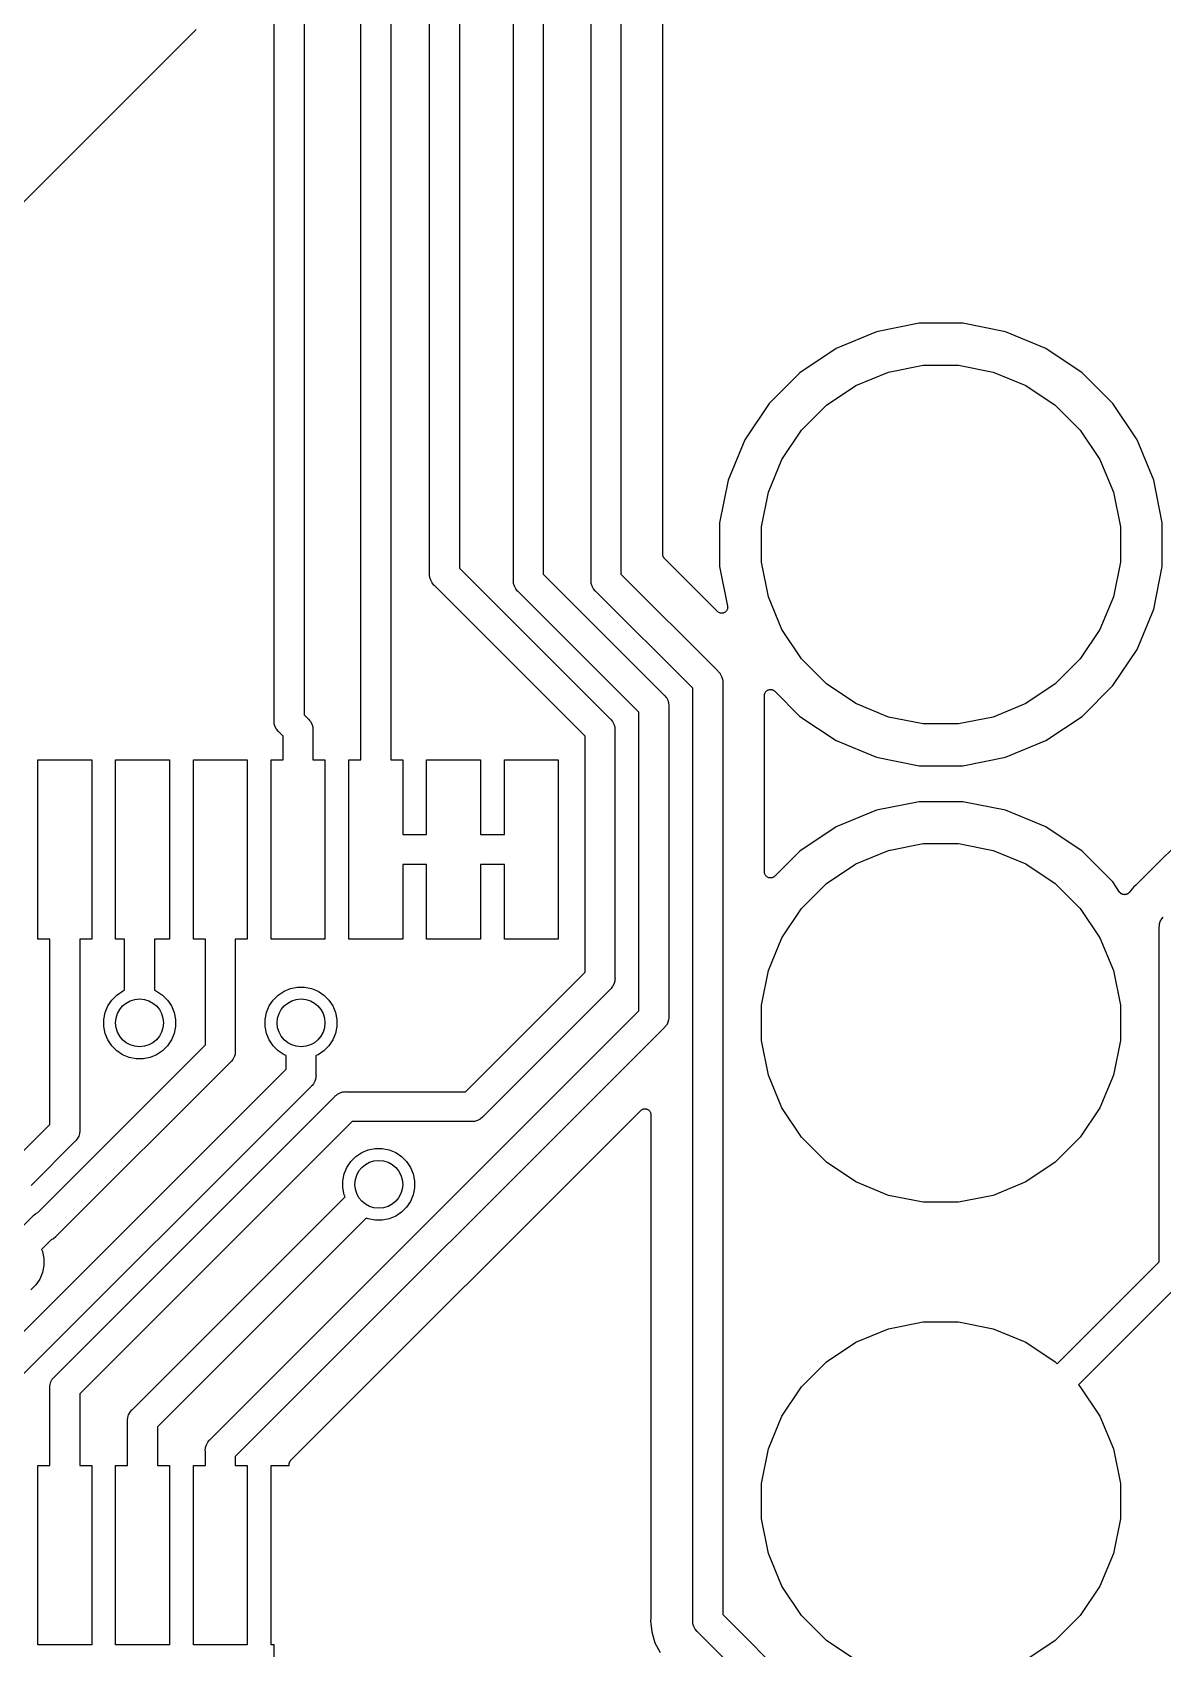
# Model space of a CAD drawing. Extents: x 3.36 to 8.33, y -5.94 to -3.6.
# Drawn here: x 6.693 to 7.065, y -5.426 to -4.894 of the extents above; entities that cross this region are included whole.
import ezdxf

# ---------------------------------------------------------------- set-up
doc = ezdxf.new("R2010")
doc.units = 0
doc.header["$MEASUREMENT"] = 0
doc.layers.add('BLACK', color=7, linetype='CONTINUOUS')

msp = doc.modelspace()

# ---------------------------------------------------------------- linework, layer by layer
at = {"layer": 'BLACK', "linetype": 'CONTINUOUS'}
for p, q in [((6.83366, -4.53269), (6.83366, -5.0708)), ((6.82382, -5.07259), (6.82382, -4.53449)), ((6.77264, -5.12082), (6.77264, -4.5593)), ((6.78248, -4.56264), (6.78248, -5.11902)), ((6.81102, -4.6375), (6.81102, -5.13386)), ((6.80118, -5.13386), (6.80118, -4.64064)), ((6.87697, -5.07456), (6.87697, -4.64968)), ((6.88681, -4.64788), (6.88681, -5.07276)), ((6.90059, -5.06624), (6.90059, -4.64865)), ((6.86122, -4.66511), (6.86122, -5.07276)), ((6.85138, -5.07456), (6.85138, -4.66697)), ((6.74694, -4.89338), (6.58599, -5.05433)), ((6.98495, -4.99016), (6.97088, -4.99296)), ((6.9993, -4.99016), (6.98495, -4.99016)), ((7.01337, -4.99296), (6.9993, -4.99016)), ((6.97088, -4.99296), (6.95763, -4.99845)), ((7.02663, -4.99845), (7.01337, -4.99296)), ((6.95763, -4.99845), (6.9457, -5.00642)), ((7.03856, -5.00642), (7.02663, -4.99845)), ((6.9457, -5.00642), (6.93555, -5.01656)), ((6.96415, -5.01066), (6.9749, -5.00621)), ((6.9749, -5.00621), (6.98631, -5.00394)), ((6.98631, -5.00394), (6.99794, -5.00394)), ((6.99794, -5.00394), (7.00935, -5.00621)), ((7.00935, -5.00621), (7.0201, -5.01066)), ((7.0487, -5.01656), (7.03856, -5.00642)), ((6.95448, -5.01712), (6.96415, -5.01066)), ((7.0201, -5.01066), (7.02977, -5.01712)), ((6.93555, -5.01656), (6.92758, -5.02849)), ((6.94625, -5.02535), (6.95448, -5.01712)), ((7.02977, -5.01712), (7.038, -5.02535)), ((7.05667, -5.02849), (7.0487, -5.01656)), ((6.93979, -5.03502), (6.94625, -5.02535)), ((7.038, -5.02535), (7.04446, -5.03502)), ((6.92758, -5.02849), (6.92209, -5.04175)), ((7.06216, -5.04175), (7.05667, -5.02849)), ((6.93534, -5.04577), (6.93979, -5.03502)), ((7.04446, -5.03502), (7.04891, -5.04577)), ((6.92209, -5.04175), (6.91929, -5.05582)), ((7.06496, -5.05582), (7.06216, -5.04175)), ((6.93307, -5.05718), (6.93534, -5.04577)), ((7.04891, -5.04577), (7.05118, -5.05718)), ((6.91929, -5.05582), (6.91929, -5.07017)), ((6.93307, -5.06881), (6.93307, -5.05718)), ((7.05118, -5.05718), (7.05118, -5.06881)), ((7.06496, -5.07017), (7.06496, -5.05582)), ((6.83366, -5.0708), (6.88323, -5.12036)), ((6.90061, -5.06642), (6.90059, -5.06624)), ((6.90062, -5.0666), (6.90061, -5.06642)), ((6.90063, -5.06661), (6.90062, -5.0666)), ((6.90063, -5.06662), (6.90063, -5.06661)), ((6.90068, -5.0668), (6.90063, -5.06662)), ((6.90073, -5.06697), (6.90068, -5.0668)), ((6.90074, -5.06698), (6.90073, -5.06697)), ((6.90074, -5.06699), (6.90074, -5.06698)), ((6.90082, -5.06715), (6.90074, -5.06699)), ((6.90091, -5.06731), (6.90082, -5.06715)), ((6.90091, -5.06732), (6.90091, -5.06731)), ((6.90092, -5.06733), (6.90091, -5.06732)), ((6.90104, -5.06747), (6.90092, -5.06733)), ((6.90115, -5.06761), (6.90104, -5.06747)), ((6.90116, -5.06763), (6.90115, -5.06761)), ((6.90117, -5.06763), (6.90116, -5.06763)), ((6.90116, -5.06763), (6.90116, -5.06763)), ((6.90116, -5.06763), (6.90116, -5.06763)), ((6.91857, -5.08504), (6.90117, -5.06763)), ((6.91929, -5.07017), (6.9219, -5.08326)), ((6.93534, -5.08022), (6.93307, -5.06881)), ((7.05118, -5.06881), (7.04891, -5.08022)), ((7.06216, -5.08424), (7.06496, -5.07017)), ((6.8238, -5.07283), (6.82382, -5.07259)), ((6.82382, -5.07308), (6.8238, -5.07283)), ((6.82389, -5.0738), (6.82382, -5.07308)), ((6.82382, -5.07308), (6.82382, -5.07308)), ((6.82417, -5.07473), (6.82389, -5.0738)), ((6.82463, -5.07558), (6.82417, -5.07473)), ((6.82524, -5.07633), (6.82463, -5.07558)), ((6.82543, -5.07649), (6.82524, -5.07633)), ((6.85135, -5.0748), (6.85138, -5.07456)), ((6.85138, -5.07504), (6.85135, -5.0748)), ((6.85145, -5.07577), (6.85138, -5.07504)), ((6.85138, -5.07504), (6.85138, -5.07504)), ((6.85173, -5.0767), (6.85145, -5.07577)), ((6.86122, -5.07276), (6.90095, -5.11249)), ((6.87694, -5.0748), (6.87697, -5.07456)), ((6.87697, -5.07504), (6.87694, -5.0748)), ((6.87704, -5.07577), (6.87697, -5.07504)), ((6.87697, -5.07504), (6.87697, -5.07504)), ((6.87732, -5.0767), (6.87704, -5.07577)), ((6.88681, -5.07276), (6.91866, -5.10462)), ((6.875, -5.12605), (6.82543, -5.07649)), ((6.85219, -5.07755), (6.85173, -5.0767)), ((6.8528, -5.0783), (6.85219, -5.07755)), ((6.85299, -5.07845), (6.8528, -5.0783)), ((6.89272, -5.11818), (6.85299, -5.07845)), ((6.87778, -5.07755), (6.87732, -5.0767)), ((6.87839, -5.0783), (6.87778, -5.07755)), ((6.87858, -5.07845), (6.87839, -5.0783)), ((6.91043, -5.11031), (6.87858, -5.07845)), ((6.93979, -5.09097), (6.93534, -5.08022)), ((7.04891, -5.08022), (7.04446, -5.09097)), ((6.91871, -5.08515), (6.91857, -5.08504)), ((6.91857, -5.08504), (6.91857, -5.08504)), ((6.91857, -5.08504), (6.91857, -5.08504)), ((6.91857, -5.08504), (6.91857, -5.08504)), ((6.91887, -5.08528), (6.91871, -5.08515)), ((6.91903, -5.08537), (6.91887, -5.08528)), ((6.91887, -5.08528), (6.91887, -5.08528)), ((6.91887, -5.08528), (6.91887, -5.08528)), ((6.9192, -5.08546), (6.91903, -5.08537)), ((6.91921, -5.08547), (6.9192, -5.08546)), ((6.91939, -5.08552), (6.91921, -5.08547)), ((6.91921, -5.08547), (6.91921, -5.08547)), ((6.91957, -5.08558), (6.91939, -5.08552)), ((6.91958, -5.08558), (6.91957, -5.08558)), ((6.91957, -5.08558), (6.91957, -5.08558)), ((6.91977, -5.0856), (6.91958, -5.08558)), ((6.91995, -5.08562), (6.91977, -5.0856)), ((6.91996, -5.08562), (6.91995, -5.08562)), ((6.92016, -5.0856), (6.91996, -5.08562)), ((6.91996, -5.08562), (6.91996, -5.08562)), ((6.92034, -5.08558), (6.92016, -5.0856)), ((6.92052, -5.08553), (6.92034, -5.08558)), ((6.92034, -5.08558), (6.92034, -5.08558)), ((6.92034, -5.08558), (6.92034, -5.08558)), ((6.92071, -5.08547), (6.92052, -5.08553)), ((6.92087, -5.08538), (6.92071, -5.08547)), ((6.92071, -5.08547), (6.92071, -5.08547)), ((6.92071, -5.08547), (6.92071, -5.08547)), ((6.92105, -5.0853), (6.92087, -5.08538)), ((6.9212, -5.08517), (6.92105, -5.08529)), ((6.92105, -5.08529), (6.92105, -5.08529)), ((6.92105, -5.08529), (6.92105, -5.0853)), ((6.92134, -5.08505), (6.9212, -5.08517)), ((6.92135, -5.08505), (6.92134, -5.08505)), ((6.92147, -5.0849), (6.92135, -5.08505)), ((6.92135, -5.08505), (6.92135, -5.08505)), ((6.92159, -5.08476), (6.92147, -5.0849)), ((6.92168, -5.08459), (6.92159, -5.08476)), ((6.92159, -5.08476), (6.92159, -5.08476)), ((6.92159, -5.08476), (6.92159, -5.08476)), ((6.92178, -5.08442), (6.92168, -5.08459)), ((6.92183, -5.08424), (6.92178, -5.08442)), ((6.92178, -5.08442), (6.92178, -5.08442)), ((6.92178, -5.08442), (6.92178, -5.08442)), ((6.92189, -5.08406), (6.92183, -5.08424)), ((6.92191, -5.08387), (6.92189, -5.08405)), ((6.92189, -5.08405), (6.92189, -5.08405)), ((6.92189, -5.08405), (6.92189, -5.08406)), ((6.9219, -5.08326), (6.9219, -5.08329)), ((6.9219, -5.08329), (6.9219, -5.08329)), ((6.9219, -5.08329), (6.9219, -5.08329)), ((6.9219, -5.08329), (6.9219, -5.08329)), ((6.9219, -5.08329), (6.92192, -5.08348)), ((6.92193, -5.08367), (6.92191, -5.08387)), ((6.92192, -5.08348), (6.92193, -5.08367)), ((6.92193, -5.08367), (6.92193, -5.08367)), ((6.92193, -5.08367), (6.92193, -5.08367)), ((7.05667, -5.09749), (7.06216, -5.08424)), ((6.94625, -5.10064), (6.93979, -5.09097)), ((7.04446, -5.09097), (7.038, -5.10064)), ((7.0487, -5.10942), (7.05667, -5.09749)), ((6.95448, -5.10886), (6.94625, -5.10064)), ((7.038, -5.10064), (7.02977, -5.10886)), ((6.91866, -5.10462), (6.91885, -5.10477)), ((6.91885, -5.10477), (6.919, -5.10496)), ((6.919, -5.10496), (6.919, -5.10496)), ((6.919, -5.10496), (6.91943, -5.10548)), ((6.91943, -5.10548), (6.91947, -5.10552)), ((6.91947, -5.10552), (6.91992, -5.10638)), ((6.91992, -5.10638), (6.9202, -5.1073)), ((6.9202, -5.1073), (6.92028, -5.10803)), ((6.92028, -5.10803), (6.92028, -5.10803)), ((6.92028, -5.10803), (6.9203, -5.10827)), ((6.9203, -5.10827), (6.92028, -5.10851)), ((6.90095, -5.11249), (6.90113, -5.11265)), ((6.90113, -5.11265), (6.90129, -5.11283)), ((6.90129, -5.11283), (6.90129, -5.11283)), ((6.90129, -5.11283), (6.9016, -5.11321)), ((6.9016, -5.11321), (6.90175, -5.11339)), ((6.90175, -5.11339), (6.90221, -5.11425)), ((6.91043, -5.41708), (6.91043, -5.11031)), ((6.92028, -5.10851), (6.92028, -5.41528)), ((6.93406, -5.11265), (6.93408, -5.11246)), ((6.93406, -5.11266), (6.93406, -5.11265)), ((6.93406, -5.11268), (6.93406, -5.11266)), ((6.93406, -5.11266), (6.93406, -5.11266)), ((6.93406, -5.11266), (6.93406, -5.11266)), ((6.93406, -5.17079), (6.93406, -5.11268)), ((6.93408, -5.11246), (6.9341, -5.11227)), ((6.9341, -5.11227), (6.93416, -5.11209)), ((6.9341, -5.11227), (6.9341, -5.11227)), ((6.9341, -5.11227), (6.9341, -5.11227)), ((6.93416, -5.11209), (6.93421, -5.11191)), ((6.93421, -5.1119), (6.93431, -5.11173)), ((6.93421, -5.11191), (6.93421, -5.1119)), ((6.93421, -5.11191), (6.93421, -5.11191)), ((6.93431, -5.11173), (6.9344, -5.11157)), ((6.9344, -5.11157), (6.93452, -5.11142)), ((6.9344, -5.11157), (6.9344, -5.11157)), ((6.9344, -5.11157), (6.9344, -5.11157)), ((6.93452, -5.11142), (6.93464, -5.11128)), ((6.93464, -5.11128), (6.93464, -5.11127)), ((6.93464, -5.11127), (6.93465, -5.11127)), ((6.93465, -5.11127), (6.93479, -5.11115)), ((6.93479, -5.11115), (6.93494, -5.11103)), ((6.93494, -5.11103), (6.93494, -5.11103)), ((6.93494, -5.11103), (6.93495, -5.11103)), ((6.93495, -5.11103), (6.93511, -5.11095)), ((6.93511, -5.11095), (6.93528, -5.11085)), ((6.93528, -5.11085), (6.93528, -5.11085)), ((6.93528, -5.11085), (6.93529, -5.11085)), ((6.93529, -5.11085), (6.93546, -5.1108)), ((6.93546, -5.1108), (6.93565, -5.11074)), ((6.93565, -5.11074), (6.93584, -5.11073)), ((6.93565, -5.11074), (6.93565, -5.11074)), ((6.93565, -5.11074), (6.93565, -5.11074)), ((6.93584, -5.11073), (6.93603, -5.11071)), ((6.93603, -5.11071), (6.93603, -5.11071)), ((6.93603, -5.11071), (6.93604, -5.11071)), ((6.93604, -5.11071), (6.93622, -5.11073)), ((6.93622, -5.11073), (6.93641, -5.11075)), ((6.93641, -5.11075), (6.93642, -5.11075)), ((6.93642, -5.11075), (6.93642, -5.11075)), ((6.93642, -5.11075), (6.9366, -5.1108)), ((6.9366, -5.1108), (6.93678, -5.11086)), ((6.93678, -5.11086), (6.93678, -5.11086)), ((6.93678, -5.11086), (6.93679, -5.11086)), ((6.93679, -5.11086), (6.93695, -5.11095)), ((6.93695, -5.11095), (6.93712, -5.11104)), ((6.93712, -5.11104), (6.93712, -5.11104)), ((6.93712, -5.11104), (6.93712, -5.11105)), ((6.93712, -5.11105), (6.93727, -5.11117)), ((6.93727, -5.11117), (6.93742, -5.11129)), ((6.93742, -5.11129), (6.93742, -5.11129)), ((6.93742, -5.11129), (6.93742, -5.11129)), ((6.93742, -5.11129), (6.93742, -5.11129)), ((6.93742, -5.11129), (6.9457, -5.11957)), ((6.96415, -5.11533), (6.95448, -5.10886)), ((7.02977, -5.10886), (7.0201, -5.11533)), ((7.03856, -5.11957), (7.0487, -5.10942)), ((6.89272, -5.21647), (6.89272, -5.11818)), ((6.90221, -5.11425), (6.90249, -5.11518)), ((6.90249, -5.11518), (6.90256, -5.1159)), ((6.90256, -5.1159), (6.90256, -5.1159)), ((6.90256, -5.1159), (6.90258, -5.11614)), ((6.90258, -5.11614), (6.90256, -5.11638)), ((6.90256, -5.11638), (6.90256, -5.21826)), ((6.9749, -5.11978), (6.96415, -5.11533)), ((7.0201, -5.11533), (7.00935, -5.11978)), ((6.77261, -5.12106), (6.77264, -5.12082)), ((6.77264, -5.1213), (6.77261, -5.12106)), ((6.77271, -5.12203), (6.77264, -5.1213)), ((6.77264, -5.1213), (6.77264, -5.1213)), ((6.77299, -5.12296), (6.77271, -5.12203)), ((6.77345, -5.12381), (6.77299, -5.12296)), ((6.77406, -5.12456), (6.77345, -5.12381)), ((6.78248, -5.11902), (6.78382, -5.12036)), ((6.78382, -5.12036), (6.78401, -5.12052)), ((6.78401, -5.12052), (6.78434, -5.12093)), ((6.78434, -5.12093), (6.78462, -5.12127)), ((6.78462, -5.12127), (6.78503, -5.12203)), ((6.78503, -5.12203), (6.78508, -5.12212)), ((6.78508, -5.12212), (6.78536, -5.12305)), ((6.78536, -5.12305), (6.78543, -5.12377)), ((6.78543, -5.12377), (6.78543, -5.12377)), ((6.78543, -5.12377), (6.78546, -5.12402)), ((6.78546, -5.12402), (6.78543, -5.12426)), ((6.78543, -5.12426), (6.78543, -5.13386)), ((6.88323, -5.12036), (6.88342, -5.12052)), ((6.88342, -5.12052), (6.88357, -5.12071)), ((6.88357, -5.12071), (6.88357, -5.12071)), ((6.88357, -5.12071), (6.88403, -5.12127)), ((6.88403, -5.12127), (6.88446, -5.12207)), ((6.88446, -5.12207), (6.88449, -5.12212)), ((6.88449, -5.12212), (6.88477, -5.12305)), ((6.88477, -5.12305), (6.88484, -5.12377)), ((6.88484, -5.12377), (6.88484, -5.12377)), ((6.88484, -5.12377), (6.88487, -5.12402)), ((6.88487, -5.12402), (6.88484, -5.12426)), ((6.88484, -5.12426), (6.88484, -5.20555)), ((6.9457, -5.11957), (6.95763, -5.12754)), ((6.98631, -5.12205), (6.9749, -5.11978)), ((6.99794, -5.12205), (6.98631, -5.12205)), ((7.00935, -5.11978), (6.99794, -5.12205)), ((7.02663, -5.12754), (7.03856, -5.11957)), ((6.77425, -5.12471), (6.77406, -5.12456)), ((6.77559, -5.12605), (6.77425, -5.12471)), ((6.77559, -5.13386), (6.77559, -5.12605)), ((6.875, -5.20376), (6.875, -5.12605)), ((6.95763, -5.12754), (6.97088, -5.13303)), ((7.01337, -5.13303), (7.02663, -5.12754)), ((7.1022, -5.12923), (7.05639, -5.17504)), ((6.69488, -5.19291), (6.69488, -5.13386)), ((6.69488, -5.13386), (6.7126, -5.13386)), ((6.7126, -5.13386), (6.7126, -5.19291)), ((6.72047, -5.19291), (6.72047, -5.13386)), ((6.72047, -5.13386), (6.73819, -5.13386)), ((6.73819, -5.13386), (6.73819, -5.19291)), ((6.74606, -5.19291), (6.74606, -5.13386)), ((6.74606, -5.13386), (6.76378, -5.13386)), ((6.76378, -5.13386), (6.76378, -5.19291)), ((6.77165, -5.19291), (6.77165, -5.13386)), ((6.77165, -5.13386), (6.77559, -5.13386)), ((6.78543, -5.13386), (6.78937, -5.13386)), ((6.78937, -5.13386), (6.78937, -5.19291)), ((6.79724, -5.19291), (6.79724, -5.13386)), ((6.79724, -5.13386), (6.80118, -5.13386)), ((6.81102, -5.13386), (6.81496, -5.13386)), ((6.81496, -5.13386), (6.81496, -5.15846)), ((6.82283, -5.15846), (6.82283, -5.13386)), ((6.82283, -5.13386), (6.84055, -5.13386)), ((6.84055, -5.13386), (6.84055, -5.15846)), ((6.84843, -5.15846), (6.84843, -5.13386)), ((6.84843, -5.13386), (6.86614, -5.13386)), ((6.86614, -5.13386), (6.86614, -5.19291)), ((6.97088, -5.13303), (6.98495, -5.13583)), ((6.9993, -5.13583), (7.01337, -5.13303)), ((6.98495, -5.13583), (6.9993, -5.13583)), ((6.97088, -5.15044), (6.95763, -5.15593)), ((6.98495, -5.14764), (6.97088, -5.15044)), ((6.9993, -5.14764), (6.98495, -5.14764)), ((7.01337, -5.15044), (6.9993, -5.14764)), ((7.02663, -5.15593), (7.01337, -5.15044)), ((6.95763, -5.15593), (6.9457, -5.1639)), ((7.03856, -5.1639), (7.02663, -5.15593)), ((6.81496, -5.15846), (6.82283, -5.15846)), ((6.84055, -5.15846), (6.84843, -5.15846)), ((6.9749, -5.16369), (6.98631, -5.16142)), ((6.98631, -5.16142), (6.99794, -5.16142)), ((6.99794, -5.16142), (7.00935, -5.16369)), ((6.9457, -5.1639), (6.93742, -5.17218)), ((6.96415, -5.16814), (6.9749, -5.16369)), ((7.00935, -5.16369), (7.0201, -5.16814)), ((7.0487, -5.17404), (7.03856, -5.1639)), ((6.82283, -5.16831), (6.81496, -5.16831)), ((6.81496, -5.16831), (6.81496, -5.19291)), ((6.82283, -5.19291), (6.82283, -5.16831)), ((6.84843, -5.16831), (6.84055, -5.16831)), ((6.84055, -5.16831), (6.84055, -5.19291)), ((6.84843, -5.19291), (6.84843, -5.16831)), ((6.93407, -5.17096), (6.93406, -5.17079)), ((6.93409, -5.17116), (6.93407, -5.17096)), ((6.93409, -5.17117), (6.93409, -5.17116)), ((6.93415, -5.17135), (6.93409, -5.17117)), ((6.93409, -5.17117), (6.93409, -5.17117)), ((6.9342, -5.17153), (6.93415, -5.17135)), ((6.9342, -5.17154), (6.9342, -5.17153)), ((6.9342, -5.17153), (6.9342, -5.17153)), ((6.93429, -5.17169), (6.9342, -5.17154)), ((6.93438, -5.17187), (6.93429, -5.17169)), ((6.93438, -5.17188), (6.93438, -5.17187)), ((6.93438, -5.17187), (6.93438, -5.17187)), ((6.9345, -5.17202), (6.93438, -5.17188)), ((6.93462, -5.17217), (6.9345, -5.17202)), ((6.95448, -5.1746), (6.96415, -5.16814)), ((7.0201, -5.16814), (7.02977, -5.1746)), ((6.93463, -5.17217), (6.93462, -5.17217)), ((6.93462, -5.17217), (6.93462, -5.17217)), ((6.93478, -5.1723), (6.93463, -5.17217)), ((6.93492, -5.17242), (6.93478, -5.1723)), ((6.93509, -5.17251), (6.93492, -5.17242)), ((6.93492, -5.17242), (6.93492, -5.17242)), ((6.93492, -5.17242), (6.93492, -5.17242)), ((6.93525, -5.1726), (6.93509, -5.17251)), ((6.93526, -5.1726), (6.93525, -5.1726)), ((6.93544, -5.17266), (6.93526, -5.1726)), ((6.93526, -5.1726), (6.93526, -5.1726)), ((6.93562, -5.17271), (6.93544, -5.17266)), ((6.93563, -5.17272), (6.93562, -5.17271)), ((6.93562, -5.17271), (6.93562, -5.17271)), ((6.93582, -5.17274), (6.93563, -5.17272)), ((6.936, -5.17276), (6.93582, -5.17274)), ((6.93601, -5.17276), (6.936, -5.17276)), ((6.9362, -5.17274), (6.93601, -5.17276)), ((6.93601, -5.17276), (6.93601, -5.17276)), ((6.93639, -5.17272), (6.9362, -5.17274)), ((6.93657, -5.17267), (6.93639, -5.17272)), ((6.93639, -5.17272), (6.93639, -5.17272)), ((6.93639, -5.17272), (6.93639, -5.17272)), ((6.93675, -5.17261), (6.93657, -5.17267)), ((6.93676, -5.17261), (6.93675, -5.17261)), ((6.93693, -5.17253), (6.93676, -5.17261)), ((6.93676, -5.17261), (6.93676, -5.17261)), ((6.9371, -5.17244), (6.93693, -5.17253)), ((6.93725, -5.17231), (6.9371, -5.17243)), ((6.9371, -5.17243), (6.9371, -5.17244)), ((6.9371, -5.17244), (6.9371, -5.17244)), ((6.9374, -5.1722), (6.93725, -5.17231)), ((6.93742, -5.17218), (6.9374, -5.17219)), ((6.9374, -5.17219), (6.9374, -5.17219)), ((6.9374, -5.17219), (6.9374, -5.17219)), ((6.9374, -5.17219), (6.9374, -5.1722)), ((6.94625, -5.18283), (6.95448, -5.1746)), ((7.02977, -5.1746), (7.038, -5.18283)), ((7.05093, -5.17738), (7.0487, -5.17404)), ((7.05099, -5.17745), (7.05093, -5.17738)), ((7.05104, -5.17753), (7.05099, -5.17745)), ((7.05508, -5.17633), (7.05409, -5.17754)), ((7.05509, -5.17633), (7.05508, -5.17633)), ((7.05561, -5.17569), (7.05509, -5.17633)), ((7.05625, -5.17516), (7.05561, -5.17569)), ((7.05631, -5.17511), (7.05625, -5.17516)), ((7.05637, -5.17505), (7.05631, -5.17511)), ((7.05639, -5.17504), (7.05637, -5.17505)), ((7.05111, -5.1776), (7.05104, -5.17753)), ((7.05118, -5.17768), (7.05111, -5.1776)), ((7.05125, -5.17774), (7.05118, -5.17768)), ((7.05131, -5.1778), (7.05125, -5.17774)), ((7.05139, -5.17786), (7.05131, -5.1778)), ((7.05147, -5.17793), (7.05139, -5.17786)), ((7.05155, -5.17797), (7.05147, -5.17793)), ((7.05163, -5.17802), (7.05155, -5.17797)), ((7.05172, -5.17806), (7.05163, -5.17802)), ((7.05181, -5.17811), (7.05172, -5.17806)), ((7.0519, -5.17813), (7.05181, -5.17811)), ((7.05198, -5.17817), (7.0519, -5.17813)), ((7.05208, -5.17819), (7.05198, -5.17817)), ((7.05218, -5.17822), (7.05208, -5.17819)), ((7.05227, -5.17823), (7.05218, -5.17822)), ((7.05236, -5.17825), (7.05227, -5.17823)), ((7.05246, -5.17825), (7.05236, -5.17825)), ((7.05256, -5.17826), (7.05246, -5.17825)), ((7.05265, -5.17825), (7.05256, -5.17826)), ((7.05274, -5.17825), (7.05265, -5.17825)), ((7.05284, -5.17823), (7.05274, -5.17825)), ((7.05294, -5.17822), (7.05284, -5.17823)), ((7.05303, -5.1782), (7.05294, -5.17822)), ((7.05312, -5.17818), (7.05303, -5.1782)), ((7.05321, -5.17814), (7.05312, -5.17818)), ((7.05331, -5.17811), (7.05321, -5.17814)), ((7.05339, -5.17807), (7.05331, -5.17811)), ((7.05348, -5.17804), (7.05339, -5.17807)), ((7.05356, -5.17798), (7.05348, -5.17804)), ((7.05365, -5.17794), (7.05356, -5.17798)), ((7.05372, -5.17788), (7.05365, -5.17794)), ((7.0538, -5.17783), (7.05372, -5.17788)), ((7.05387, -5.17776), (7.0538, -5.17783)), ((7.05395, -5.17769), (7.05387, -5.17776)), ((7.05401, -5.17762), (7.05395, -5.17769)), ((7.05407, -5.17756), (7.05401, -5.17762)), ((7.05409, -5.17754), (7.05407, -5.17756)), ((6.93979, -5.1925), (6.94625, -5.18283)), ((7.038, -5.18283), (7.04446, -5.1925)), ((7.06401, -5.18842), (7.06405, -5.18801)), ((7.06405, -5.18801), (7.06409, -5.18787)), ((7.06409, -5.18787), (7.06433, -5.18708)), ((7.06433, -5.18708), (7.06479, -5.18623)), ((7.06479, -5.18623), (7.06525, -5.18567)), ((6.69882, -5.19291), (6.69488, -5.19291)), ((6.69882, -5.203), (6.69882, -5.19291)), ((6.7126, -5.19291), (6.70866, -5.19291)), ((6.70866, -5.19291), (6.70866, -5.25566)), ((6.72343, -5.19291), (6.72047, -5.19291)), ((6.72343, -5.20973), (6.72343, -5.19291)), ((6.73819, -5.19291), (6.73327, -5.19291)), ((6.73327, -5.19291), (6.73327, -5.20973)), ((6.75, -5.19291), (6.74606, -5.19291)), ((6.75, -5.22774), (6.75, -5.19291)), ((6.76378, -5.19291), (6.75984, -5.19291)), ((6.75984, -5.19291), (6.75984, -5.22954)), ((6.78937, -5.19291), (6.77165, -5.19291)), ((6.81496, -5.19291), (6.79724, -5.19291)), ((6.84055, -5.19291), (6.82283, -5.19291)), ((6.86614, -5.19291), (6.84843, -5.19291)), ((6.93534, -5.20325), (6.93979, -5.1925)), ((7.04446, -5.1925), (7.04891, -5.20325)), ((7.06395, -5.18898), (7.06401, -5.18842)), ((7.06398, -5.18922), (7.06395, -5.18898)), ((7.06398, -5.29914), (7.06398, -5.18922)), ((6.69882, -5.25387), (6.69882, -5.203)), ((6.69882, -5.203), (6.69882, -5.203)), ((6.83565, -5.24311), (6.875, -5.20376)), ((6.93307, -5.21466), (6.93534, -5.20325)), ((7.04891, -5.20325), (7.05118, -5.21466)), ((6.7759, -5.21001), (6.77805, -5.20912)), ((6.77805, -5.20912), (6.78033, -5.20866)), ((6.78033, -5.20866), (6.78266, -5.20866)), ((6.78266, -5.20866), (6.78494, -5.20912)), ((6.78494, -5.20912), (6.78709, -5.21001)), ((6.88342, -5.20929), (6.88323, -5.20945)), ((6.88357, -5.2091), (6.88342, -5.20929)), ((6.88395, -5.20864), (6.88357, -5.2091)), ((6.88357, -5.2091), (6.88357, -5.2091)), ((6.88403, -5.20854), (6.88395, -5.20864)), ((6.88449, -5.20769), (6.88403, -5.20854)), ((6.88477, -5.20676), (6.88449, -5.20769)), ((6.88484, -5.20604), (6.88477, -5.20676)), ((6.88484, -5.20555), (6.88487, -5.20579)), ((6.88487, -5.20579), (6.88484, -5.20604)), ((6.88484, -5.20604), (6.88484, -5.20604)), ((6.71788, -5.21488), (6.71917, -5.21294)), ((6.71917, -5.21294), (6.72082, -5.2113)), ((6.72082, -5.2113), (6.72275, -5.21001)), ((6.72275, -5.21001), (6.72343, -5.20973)), ((6.73327, -5.20973), (6.73394, -5.21001)), ((6.73394, -5.21001), (6.73588, -5.2113)), ((6.73588, -5.2113), (6.73752, -5.21294)), ((6.73752, -5.21294), (6.73881, -5.21488)), ((6.77103, -5.21488), (6.77232, -5.21294)), ((6.77232, -5.21294), (6.77397, -5.2113)), ((6.77397, -5.2113), (6.7759, -5.21001)), ((6.78709, -5.21001), (6.78903, -5.2113)), ((6.78903, -5.2113), (6.79067, -5.21294)), ((6.79067, -5.21294), (6.79196, -5.21488)), ((6.88323, -5.20945), (6.84133, -5.25134)), ((6.93307, -5.22629), (6.93307, -5.21466)), ((7.05118, -5.21466), (7.05118, -5.22629)), ((6.71654, -5.21931), (6.71699, -5.21703)), ((6.71654, -5.22164), (6.71654, -5.21931)), ((6.71699, -5.21703), (6.71788, -5.21488)), ((6.73881, -5.21488), (6.7397, -5.21703)), ((6.7397, -5.21703), (6.74016, -5.21931)), ((6.74016, -5.21931), (6.74016, -5.22164)), ((6.75161, -5.35757), (6.89272, -5.21647)), ((6.76969, -5.21931), (6.77014, -5.21703)), ((6.76969, -5.22164), (6.76969, -5.21931)), ((6.77014, -5.21703), (6.77103, -5.21488)), ((6.79196, -5.21488), (6.79285, -5.21703)), ((6.79285, -5.21703), (6.79331, -5.21931)), ((6.79331, -5.21931), (6.79331, -5.22164)), ((6.90249, -5.21947), (6.90226, -5.22023)), ((6.90256, -5.21875), (6.90249, -5.21947)), ((6.90256, -5.21826), (6.90258, -5.2185)), ((6.90258, -5.2185), (6.90256, -5.21875)), ((6.90256, -5.21875), (6.90256, -5.21875)), ((6.71699, -5.22392), (6.71654, -5.22164)), ((6.71788, -5.22607), (6.71699, -5.22392)), ((6.7397, -5.22392), (6.73881, -5.22607)), ((6.74016, -5.22164), (6.7397, -5.22392)), ((6.90095, -5.22215), (6.75984, -5.36326)), ((6.77014, -5.22392), (6.76969, -5.22164)), ((6.77103, -5.22607), (6.77014, -5.22392)), ((6.79285, -5.22392), (6.79196, -5.22607)), ((6.79331, -5.22164), (6.79285, -5.22392)), ((6.90113, -5.222), (6.90095, -5.22215)), ((6.90129, -5.22181), (6.90113, -5.222)), ((6.90175, -5.22125), (6.90129, -5.22181)), ((6.90129, -5.22181), (6.90129, -5.22181)), ((6.90221, -5.2204), (6.90175, -5.22125)), ((6.90226, -5.22023), (6.90221, -5.2204)), ((6.69485, -5.28289), (6.75, -5.22774)), ((6.71917, -5.228), (6.71788, -5.22607)), ((6.72082, -5.22965), (6.71917, -5.228)), ((6.72275, -5.23094), (6.72082, -5.22965)), ((6.73588, -5.22965), (6.73394, -5.23094)), ((6.73752, -5.228), (6.73588, -5.22965)), ((6.73881, -5.22607), (6.73752, -5.228)), ((6.75984, -5.23002), (6.75977, -5.23074)), ((6.75984, -5.22954), (6.75987, -5.22978)), ((6.75987, -5.22978), (6.75984, -5.23002)), ((6.75984, -5.23002), (6.75984, -5.23002)), ((6.77232, -5.228), (6.77103, -5.22607)), ((6.77397, -5.22965), (6.77232, -5.228)), ((6.7759, -5.23094), (6.77397, -5.22965)), ((6.78903, -5.22965), (6.78709, -5.23094)), ((6.79067, -5.228), (6.78903, -5.22965)), ((6.79196, -5.22607), (6.79067, -5.228)), ((6.93534, -5.2377), (6.93307, -5.22629)), ((7.05118, -5.22629), (7.04891, -5.2377)), ((6.67484, -5.33744), (6.77657, -5.2357)), ((6.75823, -5.23343), (6.70095, -5.29071)), ((6.7249, -5.23183), (6.72275, -5.23094)), ((6.72718, -5.23228), (6.7249, -5.23183)), ((6.72951, -5.23228), (6.72718, -5.23228)), ((6.73179, -5.23183), (6.72951, -5.23228)), ((6.73394, -5.23094), (6.73179, -5.23183)), ((6.75842, -5.23328), (6.75823, -5.23343)), ((6.75857, -5.23309), (6.75842, -5.23328)), ((6.75903, -5.23253), (6.75857, -5.23309)), ((6.75857, -5.23309), (6.75857, -5.23309)), ((6.75949, -5.23167), (6.75903, -5.23253)), ((6.75957, -5.23142), (6.75949, -5.23167)), ((6.75977, -5.23074), (6.75957, -5.23142)), ((6.77657, -5.23122), (6.7759, -5.23094)), ((6.77657, -5.2357), (6.77657, -5.23122)), ((6.78709, -5.23094), (6.78642, -5.23122)), ((6.78642, -5.23122), (6.78642, -5.2375)), ((6.78499, -5.24124), (6.78481, -5.24139)), ((6.78515, -5.24105), (6.78499, -5.24124)), ((6.78561, -5.24049), (6.78515, -5.24105)), ((6.78515, -5.24105), (6.78515, -5.24105)), ((6.78606, -5.23963), (6.78561, -5.24049)), ((6.78635, -5.2387), (6.78606, -5.23963)), ((6.78637, -5.23844), (6.78635, -5.2387)), ((6.78642, -5.23798), (6.78637, -5.23844)), ((6.78642, -5.2375), (6.78644, -5.23774)), ((6.78644, -5.23774), (6.78642, -5.23798)), ((6.78642, -5.23798), (6.78642, -5.23798)), ((6.93979, -5.24845), (6.93534, -5.2377)), ((7.04891, -5.2377), (7.04446, -5.24845)), ((6.78481, -5.24139), (6.68307, -5.34312)), ((6.70043, -5.3369), (6.79261, -5.24472)), ((6.79261, -5.24472), (6.79276, -5.24453)), ((6.79276, -5.24453), (6.79315, -5.24422)), ((6.79315, -5.24422), (6.79351, -5.24392)), ((6.79351, -5.24392), (6.79437, -5.24346)), ((6.79437, -5.24346), (6.7953, -5.24318)), ((6.7953, -5.24318), (6.79602, -5.24311)), ((6.79602, -5.24311), (6.79626, -5.24309)), ((6.79602, -5.24311), (6.79602, -5.24311)), ((6.79626, -5.24309), (6.7965, -5.24311)), ((6.7965, -5.24311), (6.83565, -5.24311)), ((6.77818, -5.36441), (6.89329, -5.2493)), ((6.84118, -5.25153), (6.84043, -5.25214)), ((6.84133, -5.25134), (6.84118, -5.25153)), ((6.89329, -5.2493), (6.89331, -5.24928)), ((6.89331, -5.24928), (6.89346, -5.24916)), ((6.89331, -5.24928), (6.89331, -5.24928)), ((6.89331, -5.24928), (6.89331, -5.24928)), ((6.89331, -5.24928), (6.89331, -5.24928)), ((6.89346, -5.24916), (6.89361, -5.24904)), ((6.89361, -5.24904), (6.89378, -5.24895)), ((6.89361, -5.24904), (6.89361, -5.24904)), ((6.89361, -5.24904), (6.89361, -5.24904)), ((6.89378, -5.24895), (6.89395, -5.24886)), ((6.89395, -5.24886), (6.89414, -5.24881)), ((6.89395, -5.24886), (6.89395, -5.24886)), ((6.89395, -5.24886), (6.89395, -5.24886)), ((6.89414, -5.24881), (6.89432, -5.24875)), ((6.89432, -5.24875), (6.89451, -5.24874)), ((6.89432, -5.24875), (6.89432, -5.24875)), ((6.89432, -5.24875), (6.89432, -5.24875)), ((6.89451, -5.24874), (6.8947, -5.24872)), ((6.8947, -5.24872), (6.89471, -5.24872)), ((6.8947, -5.24872), (6.8947, -5.24872)), ((6.89471, -5.24872), (6.89489, -5.24874)), ((6.89489, -5.24874), (6.89508, -5.24876)), ((6.89508, -5.24876), (6.89508, -5.24876)), ((6.89508, -5.24876), (6.89509, -5.24876)), ((6.89509, -5.24876), (6.89526, -5.24882)), ((6.89526, -5.24882), (6.89545, -5.24887)), ((6.89545, -5.24887), (6.89545, -5.24887)), ((6.89545, -5.24887), (6.89545, -5.24888)), ((6.89545, -5.24888), (6.89562, -5.24896)), ((6.89562, -5.24896), (6.89579, -5.24906)), ((6.89579, -5.24906), (6.89579, -5.24906)), ((6.89579, -5.24906), (6.89579, -5.24906)), ((6.89579, -5.24906), (6.89593, -5.24918)), ((6.89593, -5.24918), (6.89608, -5.2493)), ((6.89608, -5.2493), (6.89608, -5.2493)), ((6.89608, -5.2493), (6.89609, -5.24931)), ((6.89609, -5.24931), (6.8962, -5.24945)), ((6.8962, -5.24945), (6.89632, -5.2496)), ((6.89632, -5.2496), (6.89633, -5.2496)), ((6.89633, -5.2496), (6.89633, -5.2496)), ((6.89633, -5.2496), (6.89641, -5.24977)), ((6.89641, -5.24977), (6.89651, -5.24994)), ((6.89651, -5.24994), (6.89651, -5.24994)), ((6.89651, -5.24994), (6.89651, -5.24994)), ((6.89651, -5.24994), (6.89656, -5.25012)), ((6.89656, -5.25012), (6.89662, -5.25031)), ((6.89662, -5.25031), (6.89662, -5.25031)), ((6.89662, -5.25031), (6.89662, -5.25031)), ((6.89662, -5.25031), (6.89664, -5.2505)), ((6.89664, -5.2505), (6.89665, -5.25069)), ((6.89665, -5.25069), (6.89665, -5.41631)), ((6.94625, -5.25812), (6.93979, -5.24845)), ((7.04446, -5.24845), (7.038, -5.25812)), ((6.68694, -5.26575), (6.69882, -5.25387)), ((6.70859, -5.25687), (6.70831, -5.2578)), ((6.70866, -5.25615), (6.70859, -5.25687)), ((6.7983, -5.25295), (6.70866, -5.34259)), ((6.70866, -5.25566), (6.70869, -5.25591)), ((6.70869, -5.25591), (6.70866, -5.25615)), ((6.70866, -5.25615), (6.70866, -5.25615)), ((6.83744, -5.25295), (6.7983, -5.25295)), ((6.83768, -5.25298), (6.83744, -5.25295)), ((6.83793, -5.25295), (6.83768, -5.25298)), ((6.83865, -5.25288), (6.83793, -5.25295)), ((6.83793, -5.25295), (6.83793, -5.25295)), ((6.83958, -5.2526), (6.83865, -5.25288)), ((6.84043, -5.25214), (6.83958, -5.2526)), ((6.70705, -5.25956), (6.69263, -5.27398)), ((6.70724, -5.2594), (6.70705, -5.25956)), ((6.70739, -5.25922), (6.70724, -5.2594)), ((6.70785, -5.25865), (6.70739, -5.25921)), ((6.70739, -5.25921), (6.70739, -5.25922)), ((6.70786, -5.25864), (6.70785, -5.25865)), ((6.70831, -5.2578), (6.70786, -5.25864)), ((6.80149, -5.26316), (6.80364, -5.26226)), ((6.80364, -5.26226), (6.80592, -5.26181)), ((6.80592, -5.26181), (6.80825, -5.26181)), ((6.80825, -5.26181), (6.81053, -5.26226)), ((6.81053, -5.26226), (6.81268, -5.26316)), ((6.95448, -5.26634), (6.94625, -5.25812)), ((7.038, -5.25812), (7.02977, -5.26634)), ((6.79662, -5.26803), (6.79791, -5.26609)), ((6.79791, -5.26609), (6.79956, -5.26445)), ((6.79956, -5.26445), (6.80149, -5.26316)), ((6.81268, -5.26316), (6.81462, -5.26445)), ((6.81462, -5.26445), (6.81626, -5.26609)), ((6.81626, -5.26609), (6.81755, -5.26803)), ((6.96415, -5.27281), (6.95448, -5.26634)), ((7.02977, -5.26634), (7.0201, -5.27281)), ((6.79528, -5.27246), (6.79573, -5.27018)), ((6.79528, -5.27479), (6.79528, -5.27246)), ((6.79573, -5.27018), (6.79662, -5.26803)), ((6.81755, -5.26803), (6.81844, -5.27018)), ((6.81844, -5.27018), (6.8189, -5.27246)), ((6.8189, -5.27246), (6.8189, -5.27479)), ((6.9749, -5.27726), (6.96415, -5.27281)), ((7.0201, -5.27281), (7.00935, -5.27726)), ((6.72602, -5.34773), (6.79601, -5.27774)), ((6.79573, -5.27707), (6.79528, -5.27479)), ((6.79601, -5.27774), (6.79573, -5.27707)), ((6.81844, -5.27707), (6.81755, -5.27922)), ((6.8189, -5.27479), (6.81844, -5.27707)), ((6.98631, -5.27953), (6.9749, -5.27726)), ((7.00935, -5.27726), (6.99794, -5.27953)), ((6.6932, -5.28409), (6.69335, -5.2839)), ((6.69335, -5.2839), (6.69364, -5.28367)), ((6.69364, -5.28367), (6.6941, -5.28329)), ((6.6941, -5.28329), (6.69485, -5.28289)), ((6.81462, -5.2828), (6.81268, -5.28409)), ((6.81626, -5.28115), (6.81462, -5.2828)), ((6.81755, -5.27922), (6.81626, -5.28115)), ((6.99794, -5.27953), (6.98631, -5.27953)), ((6.68916, -5.28813), (6.6932, -5.28409)), ((6.80297, -5.2847), (6.73425, -5.35342)), ((6.80364, -5.28498), (6.80297, -5.2847)), ((6.80592, -5.28543), (6.80364, -5.28498)), ((6.80825, -5.28543), (6.80592, -5.28543)), ((6.81053, -5.28498), (6.80825, -5.28543)), ((6.81268, -5.28409), (6.81053, -5.28498)), ((6.6993, -5.29191), (6.69612, -5.29509)), ((6.70005, -5.29151), (6.6993, -5.29191)), ((6.7008, -5.2909), (6.70005, -5.29151)), ((6.70095, -5.29071), (6.7008, -5.2909)), ((6.69612, -5.29509), (6.6964, -5.29577)), ((6.6964, -5.29577), (6.69685, -5.29805)), ((6.69685, -5.29805), (6.69685, -5.30038)), ((7.0304, -5.33271), (7.06398, -5.29914)), ((6.69551, -5.30481), (6.69421, -5.30674)), ((6.6964, -5.30266), (6.69551, -5.30481)), ((6.69685, -5.30038), (6.6964, -5.30266)), ((7.07221, -5.30483), (7.03736, -5.33967)), ((6.69421, -5.30674), (6.69257, -5.30839)), ((6.9749, -5.32117), (6.98631, -5.3189)), ((6.98631, -5.3189), (6.99794, -5.3189)), ((6.99794, -5.3189), (7.00935, -5.32117)), ((6.95448, -5.33208), (6.96415, -5.32562)), ((6.96415, -5.32562), (6.9749, -5.32117)), ((7.00935, -5.32117), (7.0201, -5.32562)), ((7.0201, -5.32562), (7.02977, -5.33208)), ((6.70009, -5.33724), (6.70024, -5.33705)), ((6.70024, -5.33705), (6.70043, -5.3369)), ((6.94625, -5.34031), (6.95448, -5.33208)), ((7.02977, -5.33208), (7.0304, -5.33271)), ((6.6988, -5.34055), (6.69885, -5.34002)), ((6.69882, -5.34079), (6.6988, -5.34055)), ((6.69882, -5.36614), (6.69882, -5.34079)), ((6.69885, -5.34002), (6.69889, -5.33959)), ((6.69889, -5.33959), (6.69893, -5.33946)), ((6.69893, -5.33946), (6.69917, -5.33866)), ((6.69917, -5.33866), (6.69963, -5.3378)), ((6.69963, -5.3378), (6.70009, -5.33724)), ((6.70009, -5.33724), (6.70009, -5.33724)), ((6.93979, -5.34998), (6.94625, -5.34031)), ((7.03736, -5.33967), (7.038, -5.34031)), ((7.038, -5.34031), (7.04446, -5.34998)), ((6.70866, -5.34259), (6.70866, -5.36614)), ((6.72583, -5.34788), (6.72602, -5.34773)), ((6.72439, -5.35138), (6.72441, -5.35114)), ((6.72441, -5.35162), (6.72439, -5.35138)), ((6.72441, -5.35114), (6.72448, -5.35041)), ((6.72441, -5.35114), (6.72441, -5.35114)), ((6.72441, -5.36614), (6.72441, -5.35162)), ((6.72448, -5.35041), (6.72476, -5.34949)), ((6.72476, -5.34949), (6.72522, -5.34863)), ((6.72522, -5.34863), (6.72583, -5.34788)), ((6.93534, -5.36073), (6.93979, -5.34998)), ((7.04446, -5.34998), (7.04891, -5.36073)), ((6.73425, -5.35342), (6.73425, -5.36614)), ((6.75081, -5.35847), (6.75127, -5.35791)), ((6.75127, -5.35791), (6.75142, -5.35772)), ((6.75127, -5.35791), (6.75127, -5.35791)), ((6.75142, -5.35772), (6.75161, -5.35757)), ((6.74998, -5.36122), (6.75007, -5.36026)), ((6.75, -5.36146), (6.74998, -5.36122)), ((6.75, -5.36614), (6.75, -5.36146)), ((6.75007, -5.36026), (6.75035, -5.35933)), ((6.75035, -5.35933), (6.75081, -5.35847)), ((6.75984, -5.36326), (6.75984, -5.36614)), ((6.93307, -5.37214), (6.93534, -5.36073)), ((7.04891, -5.36073), (7.05118, -5.37214)), ((6.69488, -5.4252), (6.69488, -5.36614)), ((6.69488, -5.36614), (6.69882, -5.36614)), ((6.70866, -5.36614), (6.7126, -5.36614)), ((6.7126, -5.36614), (6.7126, -5.4252)), ((6.72047, -5.4252), (6.72047, -5.36614)), ((6.72047, -5.36614), (6.72441, -5.36614)), ((6.73425, -5.36614), (6.73819, -5.36614)), ((6.73819, -5.36614), (6.73819, -5.4252)), ((6.74606, -5.4252), (6.74606, -5.36614)), ((6.74606, -5.36614), (6.75, -5.36614)), ((6.75984, -5.36614), (6.76378, -5.36614)), ((6.76378, -5.36614), (6.76378, -5.4252)), ((6.77165, -5.4252), (6.77165, -5.36614)), ((6.77165, -5.36614), (6.77763, -5.36614)), ((6.7776, -5.3658), (6.77761, -5.36569)), ((6.77761, -5.36588), (6.7776, -5.3658)), ((6.77761, -5.36558), (6.77763, -5.3655)), ((6.77761, -5.36569), (6.77761, -5.36558)), ((6.77761, -5.36597), (6.77761, -5.36588)), ((6.77761, -5.366), (6.77761, -5.36597)), ((6.77763, -5.36614), (6.77761, -5.366)), ((6.77763, -5.3655), (6.77764, -5.36541)), ((6.77764, -5.36541), (6.77767, -5.36531)), ((6.77767, -5.36531), (6.77769, -5.36521)), ((6.77769, -5.36521), (6.77773, -5.36513)), ((6.77773, -5.36513), (6.77775, -5.36505)), ((6.77775, -5.36505), (6.7778, -5.36495)), ((6.7778, -5.36495), (6.77784, -5.36485)), ((6.77784, -5.36485), (6.77789, -5.36478)), ((6.77789, -5.36478), (6.77793, -5.36471)), ((6.77793, -5.36471), (6.778, -5.36463)), ((6.778, -5.36463), (6.77806, -5.36454)), ((6.77806, -5.36454), (6.77812, -5.36448)), ((6.77812, -5.36448), (6.77818, -5.36441)), ((6.93307, -5.38377), (6.93307, -5.37214)), ((7.05118, -5.37214), (7.05118, -5.38377)), ((6.93534, -5.39518), (6.93307, -5.38377)), ((7.05118, -5.38377), (7.04891, -5.39518)), ((6.93979, -5.40593), (6.93534, -5.39518)), ((7.04891, -5.39518), (7.04446, -5.40593)), ((6.94625, -5.4156), (6.93979, -5.40593)), ((7.04446, -5.40593), (7.038, -5.4156)), ((6.89664, -5.4165), (6.89656, -5.41732)), ((6.89665, -5.41634), (6.89664, -5.41642)), ((6.89664, -5.41642), (6.89664, -5.4165)), ((6.89665, -5.41631), (6.89665, -5.41634)), ((6.92028, -5.41528), (6.98432, -5.47933)), ((6.95448, -5.42382), (6.94625, -5.4156)), ((7.038, -5.4156), (7.02977, -5.42382)), ((6.89656, -5.41732), (6.89664, -5.41814)), ((6.89664, -5.41814), (6.89664, -5.41815)), ((6.89664, -5.41815), (6.89692, -5.42099)), ((6.89692, -5.42099), (6.89799, -5.42451)), ((6.91041, -5.41732), (6.91043, -5.41708)), ((6.91043, -5.41756), (6.91041, -5.41732)), ((6.9105, -5.41829), (6.91043, -5.41756)), ((6.91043, -5.41756), (6.91043, -5.41756)), ((6.91079, -5.41922), (6.9105, -5.41829)), ((6.91124, -5.42007), (6.91079, -5.41922)), ((6.91186, -5.42082), (6.91124, -5.42007)), ((6.91205, -5.42097), (6.91186, -5.42082)), ((6.97863, -5.48756), (6.91205, -5.42097)), ((6.7126, -5.4252), (6.69488, -5.4252)), ((6.73819, -5.4252), (6.72047, -5.4252)), ((6.76378, -5.4252), (6.74606, -5.4252)), ((6.77264, -5.4252), (6.77165, -5.4252)), ((6.77264, -5.43575), (6.77264, -5.4252)), ((6.89799, -5.42451), (6.89973, -5.42776)), ((6.96415, -5.43029), (6.95448, -5.42382)), ((7.02977, -5.42382), (7.0201, -5.43029))]:
    msp.add_line(p, q, dxfattribs=at)
at = {"layer": 'BLACK'}
for centre in [(6.72835, -5.22047), (6.7815, -5.22047), (6.80709, -5.27362)]:
    msp.add_circle(centre, 0.00787, dxfattribs=at)

doc.saveas('drawing.dxf')
